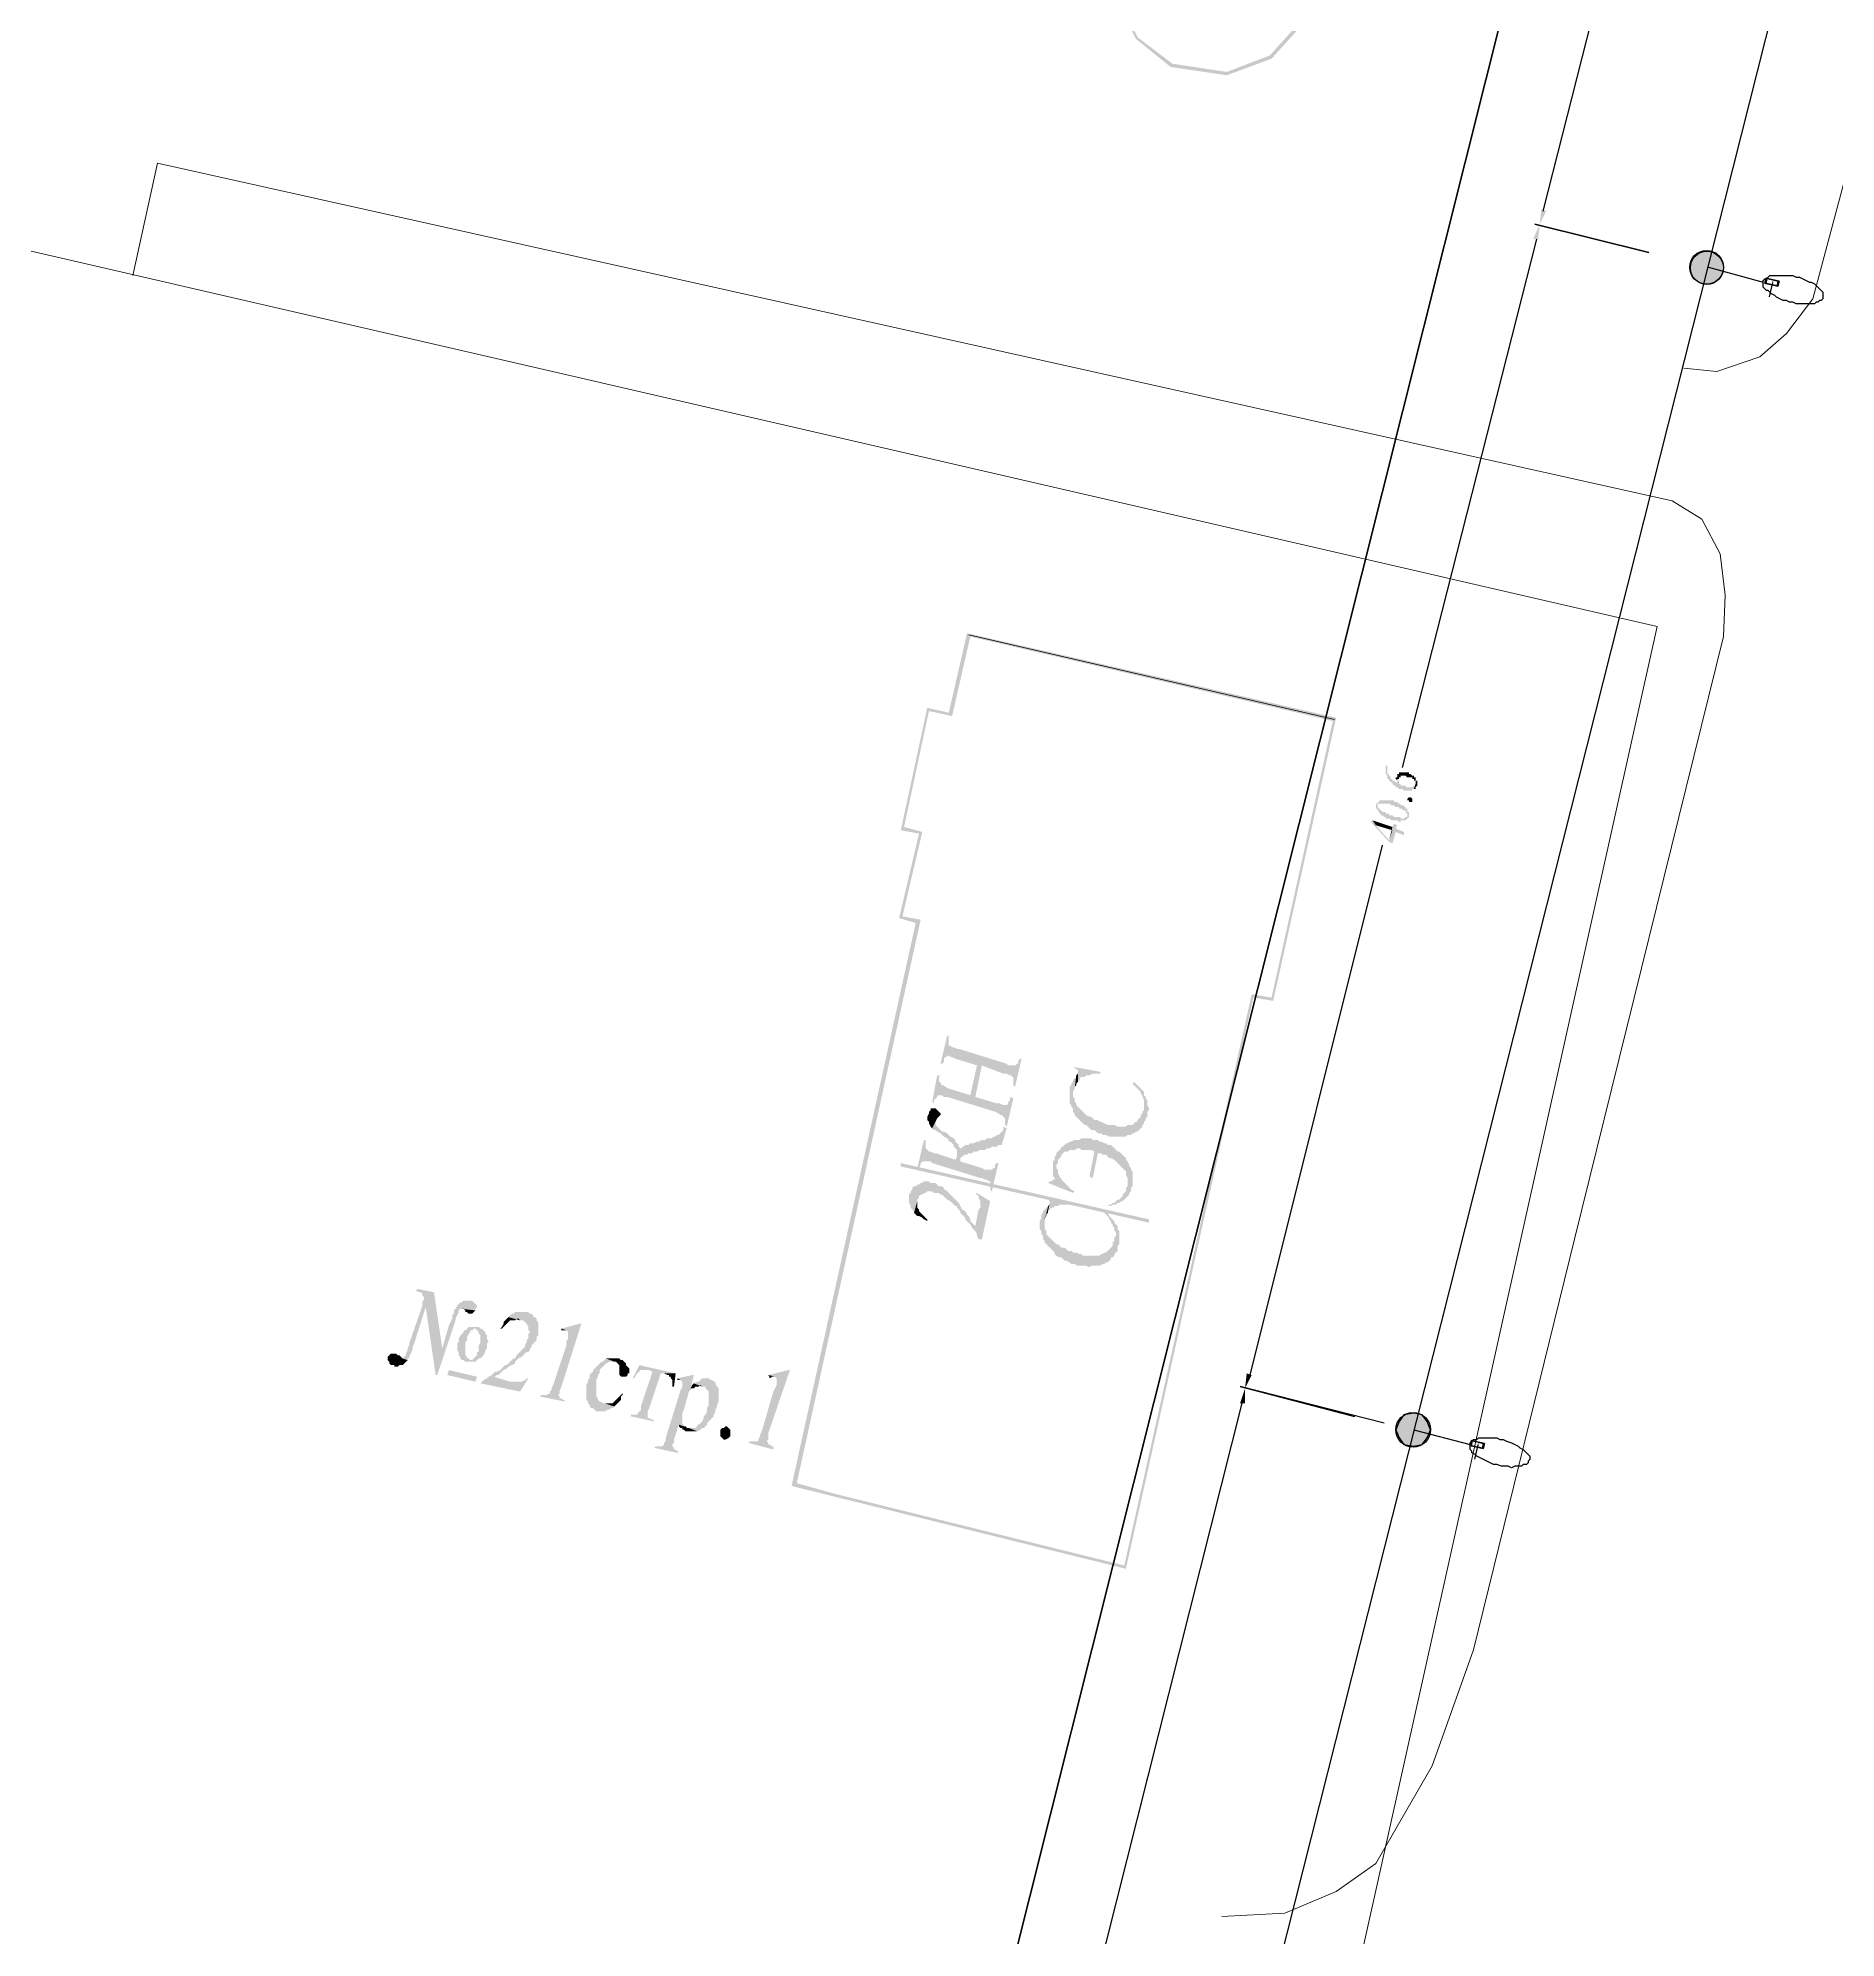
# Model space of a CAD drawing. Extents: x 243 to 885, y -99 to 1005.
# Drawn here: x 364.5 to 425.3, y 365.9 to 430.1 of the extents above; entities that cross this region are included whole.
import ezdxf

# ---------------------------------------------------------------- set-up
doc = ezdxf.new("R2010")
doc.units = 0
doc.header["$MEASUREMENT"] = 0
for name, color, linetype in [('DLXLUM01', 6, 'Continuous'), ('DLXLUMEX', 2, 'Continuous'), ('DLXSCENE', 7, 'Continuous'), ('PDF _Геометрия', 7, 'Continuous'), ('PDF _Сплошная заливка', 7, 'Continuous')]:
    doc.layers.add(name, color=color, linetype=linetype)

# ---------------------------------------------------------------- blocks, each defined once
blk = doc.blocks.new('*U14')
for p, q in [((-0.185, 0.13), (-0.224, -0.035)), ((-0.224, -0.035), (-0.185, 0.13)), ((-0.156, 0.124), (-0.195, -0.042)), ((-0.195, -0.042), (-0.156, 0.124)), ((0.224, 0.035), (-0.185, 0.13)), ((-0.156, 0.124), (-0.185, 0.13)), ((-0.185, 0.13), (0.224, 0.035)), ((-0.185, 0.13), (-0.156, 0.124)), ((0.253, 0.028), (-0.156, 0.124)), ((-0.156, 0.124), (0.253, 0.028)), ((0.185, -0.13), (0.224, 0.035)), ((0.224, 0.035), (0.185, -0.13)), ((0.214, -0.137), (0.253, 0.028)), ((0.253, 0.028), (0.214, -0.137)), ((0.224, 0.035), (0.253, 0.028)), ((0.253, 0.028), (0.224, 0.035)), ((-0.224, -0.035), (0.185, -0.13)), ((0.185, -0.13), (-0.224, -0.035)), ((-0.224, -0.035), (-0.195, -0.042)), ((-0.195, -0.042), (-0.224, -0.035)), ((-0.195, -0.042), (0.214, -0.137)), ((0.214, -0.137), (-0.195, -0.042)), ((0.185, -0.13), (0.214, -0.137)), ((0.214, -0.137), (0.185, -0.13))]:
    blk.add_line(p, q)
at = {"color": 1}
blk.add_line((0.029, -0.007), (-0.084, -0.494), dxfattribs=at)
at = {"layer": 'DLXLUMEX', "color": 7}
blk.add_text('1', height=0.1, dxfattribs=at).set_placement((0, 0))
blk = doc.blocks.new('*U16')
for p, q in [((-0.185, 0.13), (-0.224, -0.035)), ((-0.224, -0.035), (-0.185, 0.13)), ((-0.156, 0.124), (-0.195, -0.042)), ((-0.195, -0.042), (-0.156, 0.124)), ((0.224, 0.035), (-0.185, 0.13)), ((-0.156, 0.124), (-0.185, 0.13)), ((-0.185, 0.13), (0.224, 0.035)), ((-0.185, 0.13), (-0.156, 0.124)), ((0.253, 0.028), (-0.156, 0.124)), ((-0.156, 0.124), (0.253, 0.028)), ((0.185, -0.13), (0.224, 0.035)), ((0.224, 0.035), (0.185, -0.13)), ((0.214, -0.137), (0.253, 0.028)), ((0.253, 0.028), (0.214, -0.137)), ((0.224, 0.035), (0.253, 0.028)), ((0.253, 0.028), (0.224, 0.035)), ((-0.224, -0.035), (0.185, -0.13)), ((0.185, -0.13), (-0.224, -0.035)), ((-0.224, -0.035), (-0.195, -0.042)), ((-0.195, -0.042), (-0.224, -0.035)), ((-0.195, -0.042), (0.214, -0.137)), ((0.214, -0.137), (-0.195, -0.042)), ((0.185, -0.13), (0.214, -0.137)), ((0.214, -0.137), (0.185, -0.13))]:
    blk.add_line(p, q)
at = {"color": 1}
blk.add_line((0.029, -0.007), (-0.084, -0.494), dxfattribs=at)
at = {"layer": 'DLXLUMEX', "color": 7}
blk.add_text('1', height=0.1, dxfattribs=at).set_placement((0, 0))
blk = doc.blocks.new('*U46')
blk.add_line((177.326, 706.222), (0, 0))

msp = doc.modelspace()

# ---------------------------------------------------------------- hatches: boundary and pattern name
at = {"layer": 'PDF _Сплошная заливка', "linetype": 'ByBlock', "transparency": 33554559}
h = msp.add_hatch(color=256, dxfattribs=at)
h.paths.add_polyline_path([(414.766, 477.398), (411.742, 478.181), (415.102, 492.627), (407.935, 494.195), (407.823, 493.635), (397.688, 495.819), (392.481, 472.47), (395.113, 471.798), (393.265, 463.568), (387.61, 464.911), (384.754, 452.871), (386.042, 452.591), (385.594, 450.743), (389.794, 449.792), (386.49, 435.682), (400.824, 432.602), (400.88, 431.482), (401.608, 430.083), (402.784, 429.131), (404.687, 428.851), (406.199, 429.411), (407.263, 430.586), (407.711, 432.21), (407.375, 433.778), (406.535, 434.842), (405.303, 435.57), (410.23, 459.816), (409.671, 459.928), (411.966, 470.735), (413.198, 470.511)])
h.paths.add_polyline_path([(411.63, 478.125), (414.654, 477.342), (413.142, 470.623), (411.91, 470.847), (409.559, 459.872), (410.119, 459.704), (405.191, 435.514), (406.479, 434.786), (407.263, 433.722), (407.599, 432.21), (407.151, 430.642), (406.143, 429.523), (404.687, 428.963), (402.84, 429.243), (401.664, 430.139), (400.992, 431.538), (400.88, 432.658), (386.602, 435.738), (389.906, 449.848), (385.706, 450.799), (386.154, 452.647), (384.866, 452.927), (387.722, 464.8), (393.377, 463.456), (395.225, 471.854), (392.593, 472.526), (397.8, 495.707), (407.935, 493.523), (408.047, 494.083), (414.99, 492.571)], flags=0)
h = msp.add_hatch(color=256, dxfattribs=at)
h.paths.add_polyline_path([(415.494, 424.259), (415.326, 424.315), (415.27, 423.811)])
h.paths.add_polyline_path([(415.046, 423.308), (415.214, 423.308), (415.27, 423.811)])
for points in [[(421.205, 421.852), (421.429, 422.076), (421.485, 422.356), (421.429, 422.636), (421.205, 422.86), (420.925, 422.916), (420.645, 422.86), (420.421, 422.636), (420.365, 422.356), (420.421, 422.076), (420.645, 421.852), (420.925, 421.796)], [(410.063, 405.502), (410.063, 405.222), (410.119, 405.166), (410.119, 405.054), (410.175, 405.054), (410.175, 404.998), (410.23, 404.942), (410.286, 404.942), (410.286, 404.886), (410.342, 404.83), (410.398, 404.83), (410.398, 404.774), (410.454, 404.774), (410.51, 404.718), (410.566, 404.718), (410.622, 404.718), (410.678, 404.662), (410.734, 404.662), (410.79, 404.662), (410.846, 404.662), (410.902, 404.662), (410.958, 404.662), (410.958, 404.718), (411.014, 404.718), (411.07, 404.886), (411.07, 404.83), (411.014, 404.83), (410.958, 404.774), (410.902, 404.774), (410.846, 404.774), (410.79, 404.774), (410.734, 404.774), (410.734, 404.83), (410.678, 404.83), (410.622, 404.83), (410.566, 404.83), (410.566, 404.886), (410.51, 404.886), (410.51, 404.942), (410.51, 404.998), (410.454, 404.998), (410.454, 404.942), (410.398, 404.942), (410.342, 404.998), (410.286, 404.998), (410.286, 405.054), (410.23, 405.054), (410.23, 405.11), (410.175, 405.166), (410.175, 405.222), (410.119, 405.222), (410.119, 405.278), (410.119, 405.334), (410.119, 405.39), (410.119, 405.446), (410.119, 405.502)], [(410.454, 405.166), (410.454, 405.11), (410.398, 405.11), (410.398, 405.054), (410.454, 404.998), (410.454, 404.942), (410.454, 404.998), (410.454, 405.054), (410.51, 405.054), (410.51, 405.278), (410.51, 405.222), (410.454, 405.222)], [(410.51, 405.278), (410.51, 405.054), (410.51, 405.11), (410.566, 405.11), (410.566, 405.166), (410.622, 405.166), (410.678, 405.166), (410.734, 405.166), (410.79, 405.11), (410.846, 405.11), (410.902, 405.11), (410.958, 405.11), (410.958, 405.054), (411.014, 405.054), (411.014, 404.998), (411.07, 404.998), (411.07, 404.942), (411.07, 404.886), (411.014, 404.718), (411.07, 404.718), (411.07, 404.774), (411.126, 404.83), (411.126, 404.886), (411.126, 404.942), (411.126, 404.998), (411.07, 404.998), (411.07, 405.054), (411.07, 405.11), (411.014, 405.11), (411.014, 405.166), (410.958, 405.166), (410.902, 405.222), (410.846, 405.222), (410.846, 405.278), (410.79, 405.278), (410.734, 405.278), (410.678, 405.278), (410.622, 405.278), (410.566, 405.278)], [(409.727, 404.158), (409.727, 404.046), (409.783, 404.046), (409.783, 404.158), (409.783, 404.214), (409.839, 404.214), (409.895, 404.214), (409.951, 404.214), (410.007, 404.214), (410.063, 404.214), (410.119, 404.214), (410.175, 404.214), (410.23, 404.214), (410.23, 404.158), (410.286, 404.158), (410.342, 404.158), (410.398, 404.102), (410.454, 404.102), (410.51, 404.102), (410.51, 404.046), (410.566, 404.046), (410.622, 404.046), (410.622, 403.99), (410.678, 403.99), (410.734, 403.99), (410.734, 403.934), (410.79, 403.878), (410.79, 403.822), (410.79, 403.711), (410.846, 403.767), (410.846, 403.822), (410.846, 403.878), (410.846, 403.934), (410.79, 403.934), (410.79, 403.99), (410.79, 404.046), (410.734, 404.046), (410.734, 404.102), (410.678, 404.102), (410.678, 404.158), (410.622, 404.158), (410.566, 404.158), (410.566, 404.214), (410.51, 404.214), (410.454, 404.27), (410.398, 404.27), (410.342, 404.27), (410.342, 404.326), (410.286, 404.326), (410.23, 404.326), (410.175, 404.326), (410.119, 404.326), (410.063, 404.326), (410.007, 404.326), (409.951, 404.326), (409.895, 404.326), (409.839, 404.326), (409.839, 404.27), (409.783, 404.27), (409.783, 404.214), (409.727, 404.214)], [(409.783, 404.046), (409.783, 403.99), (409.839, 403.934), (409.839, 403.878), (409.895, 403.878), (409.895, 403.822), (409.951, 403.822), (410.007, 403.767), (410.063, 403.767), (410.063, 403.711), (410.119, 403.711), (410.175, 403.711), (410.23, 403.711), (410.23, 403.655), (410.286, 403.655), (410.342, 403.655), (410.398, 403.655), (410.454, 403.655), (410.51, 403.599), (410.566, 403.599), (410.566, 403.655), (410.622, 403.655), (410.678, 403.655), (410.734, 403.655), (410.79, 403.711), (410.79, 403.822), (410.79, 403.767), (410.734, 403.767), (410.678, 403.711), (410.622, 403.711), (410.566, 403.711), (410.566, 403.767), (410.51, 403.767), (410.454, 403.767), (410.398, 403.767), (410.342, 403.767), (410.286, 403.822), (410.23, 403.822), (410.175, 403.822), (410.175, 403.878), (410.119, 403.878), (410.063, 403.878), (410.063, 403.934), (410.007, 403.934), (409.951, 403.934), (409.895, 403.99), (409.839, 404.046), (409.783, 404.102), (409.783, 404.158)], [(410.79, 404.382), (410.846, 404.438), (410.902, 404.438), (410.958, 404.382), (410.958, 404.326), (410.958, 404.27), (410.902, 404.27), (410.846, 404.27), (410.846, 404.326), (410.79, 404.326), (410.79, 404.382)], [(409.615, 403.655), (409.559, 403.599), (410.175, 402.927), (410.286, 402.871), (410.398, 403.263), (410.678, 403.151), (410.678, 403.263), (410.398, 403.375), (410.454, 403.487), (410.342, 403.543), (410.286, 403.431), (410.175, 402.983), (409.727, 403.487)], [(409.615, 403.655), (409.727, 403.487), (410.286, 403.319), (410.175, 402.983), (410.286, 403.431)], [(395.225, 396.376), (395.001, 395.424), (395.057, 395.424), (395.113, 395.48), (395.113, 395.536), (395.113, 395.592), (395.169, 395.648), (395.281, 395.704), (395.337, 395.648), (395.393, 395.648), (395.505, 395.592), (396.233, 395.368), (396.009, 394.36), (396.401, 395.368), (397.128, 395.088), (397.24, 395.088), (397.352, 395.032), (397.408, 395.032), (397.408, 394.976), (397.464, 394.976), (397.464, 394.864), (397.464, 394.808), (397.464, 394.752), (397.464, 394.696), (397.52, 394.64), (397.744, 395.592), (397.688, 395.592), (397.632, 395.536), (397.632, 395.48), (397.632, 395.424), (397.576, 395.424), (397.52, 395.368), (397.464, 395.368), (397.408, 395.368), (397.296, 395.368), (397.24, 395.424), (395.617, 395.928), (395.561, 395.928), (395.449, 395.984), (395.393, 395.984), (395.337, 396.04), (395.281, 396.04), (395.281, 396.152), (395.281, 396.208), (395.281, 396.264), (395.281, 396.376)], [(394.889, 395.032), (394.721, 394.136), (394.777, 394.08), (394.777, 394.192), (394.833, 394.248), (394.889, 394.304), (394.889, 394.36), (394.945, 394.36), (395.001, 394.36), (395.057, 394.36), (395.113, 394.304), (395.225, 394.304), (396.849, 393.8), (396.961, 393.744), (397.016, 393.688), (397.072, 393.688), (397.128, 393.632), (397.184, 393.576), (397.184, 393.52), (397.184, 393.408), (397.184, 393.352), (397.24, 393.296), (397.464, 394.248), (397.352, 394.304), (397.352, 394.192), (397.296, 394.136), (397.296, 394.08), (397.24, 394.024), (397.184, 394.024), (397.128, 394.024), (397.016, 394.08), (396.905, 394.08), (396.177, 394.304), (396.401, 395.368), (396.009, 394.36), (395.281, 394.584), (395.169, 394.64), (395.113, 394.696), (395.057, 394.696), (395.001, 394.752), (395.001, 394.808), (394.945, 394.808), (394.945, 394.864), (394.945, 394.976), (395.001, 395.032)], [(399.536, 395.312), (399.536, 395.256), (399.592, 395.256), (399.648, 395.2), (399.648, 395.144), (399.648, 395.088), (399.648, 394.808), (399.704, 394.864), (399.704, 394.92), (399.76, 394.976), (399.816, 394.976), (399.872, 394.976), (399.928, 395.032), (399.984, 395.032), (400.04, 395.032), (400.152, 395.088), (400.208, 395.088), (400.32, 395.088), (400.376, 395.088), (400.432, 395.144)], [(399.368, 394.584), (399.368, 394.08), (399.424, 394.024), (399.424, 393.968), (399.48, 393.912), (399.48, 393.8), (399.536, 393.744), (399.536, 393.688), (399.592, 393.632), (399.648, 393.576), (399.704, 393.52), (399.76, 393.464), (399.816, 393.408), (399.872, 393.352), (399.928, 393.352), (399.984, 393.296), (400.04, 393.24), (400.096, 393.184), (400.208, 393.184), (400.264, 393.128), (400.32, 393.072), (400.432, 393.072), (400.488, 393.016), (400.544, 393.016), (400.6, 393.016), (400.712, 392.96), (400.768, 392.96), (400.824, 392.96), (400.936, 392.96), (400.992, 392.96), (401.048, 392.96), (401.16, 392.96), (401.216, 392.96), (401.272, 392.96), (401.328, 393.016), (401.384, 393.016), (401.44, 393.016), (401.496, 393.072), (401.552, 393.072), (401.608, 393.128), (401.664, 393.128), (401.72, 393.184), (401.888, 393.856), (401.832, 393.8), (401.832, 393.744), (401.776, 393.688), (401.776, 393.632), (401.72, 393.576), (401.664, 393.52), (401.664, 393.464), (401.608, 393.464), (401.552, 393.408), (401.496, 393.352), (401.384, 393.352), (401.328, 393.352), (401.272, 393.296), (401.16, 393.296), (401.104, 393.296), (401.048, 393.296), (400.992, 393.296), (400.88, 393.352), (400.824, 393.352), (400.712, 393.352), (400.656, 393.352), (400.544, 393.408), (400.432, 393.464), (400.376, 393.464), (400.32, 393.52), (400.208, 393.52), (400.152, 393.576), (400.096, 393.632), (400.04, 393.632), (399.928, 393.688), (399.872, 393.744), (399.816, 393.8), (399.76, 393.856), (399.704, 393.912), (399.648, 393.968), (399.592, 394.024), (399.592, 394.08), (399.536, 394.136), (399.536, 394.248), (399.48, 394.304), (399.48, 394.36), (399.48, 394.416), (399.48, 394.472), (399.536, 394.584), (399.592, 395.032), (399.592, 394.976), (399.536, 394.92), (399.48, 394.864), (399.48, 394.808), (399.424, 394.752), (399.424, 394.696), (399.368, 394.64)], [(399.592, 395.032), (399.536, 394.584), (399.536, 394.64), (399.592, 394.696), (399.592, 394.752), (399.648, 394.808), (399.648, 395.088)], [(401.496, 394.752), (401.552, 394.696), (401.608, 394.64), (401.664, 394.584), (401.72, 394.528), (401.776, 394.472), (401.776, 394.416), (401.832, 394.36), (401.832, 394.304), (401.888, 394.192), (401.888, 394.136), (401.888, 394.08), (401.888, 394.024), (401.888, 393.968), (401.888, 393.856), (401.72, 393.184), (401.776, 393.24), (401.832, 393.296), (401.832, 393.352), (401.888, 393.408), (401.888, 393.464), (401.944, 393.52), (401.944, 393.576), (402, 393.632), (402, 393.688), (402, 393.744), (402, 393.8), (402.056, 393.856), (402.056, 393.912), (402, 394.024), (402, 394.08), (402, 394.136), (402, 394.192), (401.944, 394.248), (401.944, 394.304), (401.888, 394.36), (401.888, 394.472), (401.832, 394.528), (401.776, 394.584), (401.72, 394.64), (401.664, 394.696), (401.608, 394.752), (401.552, 394.808)], [(394.609, 393.744), (394.553, 393.632), (394.553, 393.52), (394.609, 393.464), (394.609, 393.408), (394.665, 393.296), (394.721, 393.24), (394.833, 393.464), (394.889, 393.576), (394.945, 393.632), (395.001, 393.688), (395.001, 393.744), (394.945, 393.8), (394.889, 393.856), (394.833, 393.912), (394.777, 393.912), (394.721, 393.912), (394.665, 393.912), (394.665, 393.856), (394.609, 393.8)], [(394.721, 393.24), (394.777, 393.184), (394.833, 393.184), (394.889, 393.128), (395.001, 393.072), (395.057, 393.016), (395.113, 392.96), (395.225, 392.904), (395.281, 392.848), (395.281, 392.792), (395.337, 392.792), (395.393, 392.736), (395.449, 392.68), (395.449, 392.624), (395.505, 392.568), (395.561, 392.512), (395.561, 392.456), (395.561, 392.4), (395.561, 392.344), (395.561, 392.288), (395.505, 392.176), (395.617, 392.624), (395.617, 392.68), (395.561, 392.736), (395.505, 392.792), (395.505, 392.848), (395.449, 392.904), (395.337, 392.96), (395.281, 393.016), (395.225, 393.072), (395.113, 393.128), (395.057, 393.128), (395.001, 393.184), (394.945, 393.24), (394.889, 393.296), (394.833, 393.352), (394.833, 393.464)], [(395.729, 392.624), (395.673, 392.12), (395.673, 392.232), (395.729, 392.288), (395.785, 392.288), (395.785, 392.344), (395.841, 392.344), (395.897, 392.344), (395.953, 392.4), (396.065, 392.4), (396.121, 392.456), (396.233, 392.456), (396.345, 392.512), (396.401, 392.512), (396.513, 392.512), (396.569, 392.568), (396.681, 392.568), (396.737, 392.624), (396.849, 392.624), (396.905, 392.624), (396.961, 392.68), (397.016, 392.68), (397.072, 392.68), (397.24, 393.24), (397.128, 393.296), (397.128, 393.24), (397.128, 393.184), (397.072, 393.128), (397.016, 393.072), (396.961, 393.016), (396.905, 393.016), (396.849, 392.96), (396.793, 392.96), (396.737, 392.904), (396.625, 392.904), (396.569, 392.904), (396.513, 392.848), (396.401, 392.848), (396.289, 392.792), (396.233, 392.792), (396.121, 392.736), (396.009, 392.736), (395.953, 392.68), (395.841, 392.68), (395.785, 392.624)], [(394.441, 392.848), (394.217, 391.896), (394.273, 391.896), (394.329, 392.008), (394.329, 392.064), (394.385, 392.12), (394.441, 392.12), (394.497, 392.12), (394.553, 392.12), (394.665, 392.12), (394.721, 392.064), (396.345, 391.56), (396.401, 391.56), (396.513, 391.504), (396.569, 391.504), (396.625, 391.448), (396.681, 391.448), (396.681, 391.392), (396.681, 391.28), (396.681, 391.224), (396.681, 391.168), (396.737, 391.112), (396.961, 392.064), (396.905, 392.064), (396.849, 392.008), (396.849, 391.896), (396.793, 391.896), (396.737, 391.84), (396.681, 391.84), (396.625, 391.84), (396.513, 391.84), (396.401, 391.896), (395.673, 392.12), (395.729, 392.624), (395.729, 392.568), (395.673, 392.568), (395.673, 392.512), (395.673, 392.568), (395.617, 392.624), (395.505, 392.176), (394.833, 392.4), (394.777, 392.4), (394.665, 392.456), (394.609, 392.456), (394.553, 392.512), (394.497, 392.568), (394.497, 392.624), (394.497, 392.68), (394.497, 392.736), (394.497, 392.848)], [(399.088, 392.568), (398.976, 392.064), (398.976, 392.176), (399.032, 392.232), (399.088, 392.288), (399.088, 392.344), (399.144, 392.4), (399.2, 392.456), (399.312, 392.456), (399.368, 392.512), (399.424, 392.512), (399.48, 392.512), (399.536, 392.512), (399.648, 392.568), (399.704, 392.568), (399.76, 392.512), (399.872, 392.512), (399.928, 392.512), (400.04, 392.512), (400.096, 392.512), (400.208, 392.456), (400.04, 391.616), (400.152, 391.56), (400.32, 392.4), (400.432, 392.4), (400.488, 392.344), (400.6, 392.344), (400.656, 392.288), (400.712, 392.232), (400.768, 392.232), (400.88, 392.176), (400.936, 392.12), (400.992, 392.064), (401.048, 392.008), (401.104, 391.952), (401.16, 391.896), (401.216, 391.84), (401.272, 391.784), (401.272, 391.728), (401.272, 391.672), (401.328, 391.56), (401.328, 391.504), (401.328, 391.448), (401.328, 391.392), (401.328, 391.28), (401.44, 391.84), (401.44, 391.896), (401.384, 391.952), (401.384, 392.008), (401.328, 392.12), (401.272, 392.176), (401.272, 392.232), (401.216, 392.288), (401.16, 392.344), (401.104, 392.4), (401.048, 392.456), (400.992, 392.456), (400.936, 392.512), (400.88, 392.568), (400.824, 392.624), (400.768, 392.68), (400.656, 392.68), (400.6, 392.736), (400.544, 392.736), (400.432, 392.792), (400.376, 392.792), (400.32, 392.848), (400.264, 392.848), (400.152, 392.848), (400.096, 392.904), (399.984, 392.904), (399.928, 392.904), (399.872, 392.904), (399.76, 392.904), (399.704, 392.848), (399.648, 392.848), (399.592, 392.848), (399.536, 392.848), (399.424, 392.792), (399.368, 392.792), (399.312, 392.736), (399.256, 392.736), (399.2, 392.68), (399.144, 392.624), (399.088, 392.624)], [(402.056, 390.161), (393.657, 392.064), (393.657, 391.952), (402.056, 390.049)], [(398.696, 391.448), (398.64, 391.392), (399.48, 391.056), (399.536, 391.112), (399.424, 391.168), (399.368, 391.224), (399.312, 391.28), (399.256, 391.336), (399.2, 391.392), (399.144, 391.448), (399.088, 391.504), (399.088, 391.56), (399.032, 391.56), (399.032, 391.616), (398.976, 391.728), (398.976, 391.784), (398.976, 391.84), (398.92, 391.896), (398.92, 392.008), (398.864, 391.504), (398.808, 391.504), (398.752, 391.448)], [(398.808, 392.12), (398.808, 391.616), (398.864, 391.56), (398.864, 391.504), (398.92, 392.008), (398.976, 392.064), (399.088, 392.568), (399.032, 392.512), (398.976, 392.456), (398.92, 392.4), (398.92, 392.344), (398.864, 392.288), (398.864, 392.232), (398.864, 392.176)], [(393.937, 391), (393.937, 390.72), (393.993, 390.608), (393.993, 390.553), (394.049, 390.497), (394.105, 390.441), (394.105, 390.385), (394.217, 390.776), (394.217, 390.832), (394.273, 390.888), (394.273, 390.944), (394.329, 391), (394.385, 391), (394.441, 391.056), (394.497, 391.056), (394.553, 391.112), (394.609, 391.112), (394.721, 391.112), (394.777, 391.056), (394.889, 391.056), (394.945, 391.056), (395.001, 391), (395.057, 391), (395.113, 390.944), (395.169, 390.888), (395.225, 390.832), (395.337, 390.776), (395.393, 390.72), (395.449, 390.664), (395.505, 390.608), (395.561, 390.608), (395.561, 390.553), (395.617, 390.497), (395.673, 390.441), (395.673, 390.385), (395.729, 390.329), (395.785, 390.273), (395.841, 390.217), (395.841, 390.161), (395.897, 390.105), (395.953, 390.049), (396.009, 389.993), (396.065, 389.881), (396.121, 389.825), (396.177, 389.769), (396.177, 389.937), (396.121, 389.993), (396.065, 390.049), (396.009, 390.105), (396.009, 390.161), (395.953, 390.273), (395.897, 390.329), (395.841, 390.441), (395.729, 390.497), (395.673, 390.608), (395.617, 390.72), (395.561, 390.776), (395.505, 390.832), (395.449, 390.888), (395.393, 390.944), (395.337, 391), (395.281, 391.056), (395.225, 391.112), (395.169, 391.168), (395.113, 391.168), (395.113, 391.224), (395.057, 391.28), (394.945, 391.28), (394.889, 391.336), (394.833, 391.392), (394.777, 391.392), (394.665, 391.392), (394.609, 391.448), (394.553, 391.448), (394.441, 391.448), (394.385, 391.392), (394.329, 391.392), (394.273, 391.336), (394.217, 391.336), (394.161, 391.28), (394.105, 391.28), (394.049, 391.224), (394.049, 391.168), (393.993, 391.112), (393.993, 391.056)], [(400.656, 390.664), (400.712, 390.608), (400.768, 390.608), (400.824, 390.664), (400.936, 390.664), (400.992, 390.72), (401.048, 390.72), (401.104, 390.776), (401.16, 390.776), (401.216, 390.832), (401.272, 390.888), (401.328, 390.944), (401.384, 391), (401.384, 391.056), (401.44, 391.112), (401.44, 391.168), (401.44, 391.224), (401.496, 391.28), (401.496, 391.336), (401.496, 391.448), (401.496, 391.504), (401.496, 391.56), (401.496, 391.616), (401.496, 391.728), (401.496, 391.784), (401.44, 391.84), (401.328, 391.28), (401.272, 391.224), (401.272, 391.168), (401.272, 391.112), (401.216, 391.056), (401.16, 391), (401.16, 390.944), (401.104, 390.888), (401.048, 390.832), (400.992, 390.832), (400.936, 390.776), (400.88, 390.72), (400.824, 390.72), (400.768, 390.664)], [(394.105, 390.385), (394.161, 390.329), (394.217, 390.273), (394.273, 390.273), (394.385, 390.217), (394.441, 390.161), (394.553, 390.105), (394.553, 390.161), (394.497, 390.217), (394.441, 390.273), (394.385, 390.329), (394.329, 390.385), (394.273, 390.441), (394.273, 390.497), (394.217, 390.553), (394.217, 390.608), (394.217, 390.664), (394.217, 390.72), (394.217, 390.776)], [(396.233, 391.056), (396.177, 391), (396.233, 391), (396.289, 390.944), (396.289, 390.888), (396.345, 390.776), (396.345, 390.72), (396.345, 390.664), (396.345, 390.553), (396.289, 390.497), (396.177, 389.937), (396.177, 389.769), (396.233, 389.657), (396.233, 389.601), (396.289, 389.489), (396.401, 389.489), (396.681, 390.776)], [(398.584, 390.944), (398.528, 390.888), (398.584, 390.888), (398.64, 390.832), (398.696, 390.776), (398.696, 390.72), (398.64, 390.441), (398.696, 390.497), (398.752, 390.553), (398.808, 390.553), (398.864, 390.608), (398.92, 390.608), (398.976, 390.608), (399.032, 390.664), (399.088, 390.664), (399.144, 390.664), (399.256, 390.664), (399.312, 390.664), (399.424, 390.664), (399.424, 390.72)], [(398.64, 390.608), (398.528, 390.161), (398.528, 390.217), (398.584, 390.273), (398.584, 390.329), (398.64, 390.385), (398.64, 390.441), (398.696, 390.72), (398.696, 390.664)], [(398.416, 390.217), (398.36, 390.105), (398.36, 389.825), (398.416, 389.769), (398.416, 389.713), (398.416, 389.657), (398.472, 389.601), (398.472, 389.545), (398.472, 389.489), (398.528, 389.433), (398.528, 389.377), (398.584, 389.321), (398.64, 389.265), (398.696, 389.209), (398.752, 389.153), (398.808, 389.097), (398.864, 389.041), (398.864, 388.985), (398.92, 388.929), (399.032, 388.873), (399.088, 388.873), (399.144, 388.817), (399.2, 388.761), (399.256, 388.761), (399.368, 388.705), (399.424, 388.649), (399.536, 388.649), (399.648, 388.593), (399.704, 388.593), (399.816, 388.593), (399.872, 388.593), (399.928, 388.593), (400.04, 388.537), (400.096, 388.593), (400.152, 388.593), (400.264, 388.593), (400.32, 388.593), (400.376, 388.593), (400.488, 388.649), (400.544, 388.649), (400.6, 388.705), (400.656, 388.705), (400.712, 388.761), (400.768, 388.817), (400.88, 389.489), (400.88, 389.433), (400.824, 389.377), (400.824, 389.265), (400.768, 389.209), (400.712, 389.153), (400.656, 389.097), (400.6, 389.041), (400.544, 389.041), (400.488, 388.985), (400.432, 388.985), (400.376, 388.929), (400.264, 388.929), (400.208, 388.929), (400.152, 388.929), (400.096, 388.929), (399.984, 388.929), (399.928, 388.929), (399.816, 388.929), (399.76, 388.985), (399.704, 388.985), (399.592, 389.041), (399.48, 389.041), (399.424, 389.097), (399.312, 389.097), (399.256, 389.153), (399.2, 389.209), (399.088, 389.209), (399.032, 389.265), (398.976, 389.321), (398.92, 389.321), (398.864, 389.377), (398.808, 389.433), (398.752, 389.489), (398.696, 389.545), (398.64, 389.601), (398.584, 389.657), (398.584, 389.769), (398.528, 389.825), (398.528, 389.881), (398.528, 389.993), (398.528, 390.049), (398.528, 390.105), (398.528, 390.161), (398.64, 390.608), (398.584, 390.553), (398.528, 390.497), (398.472, 390.441), (398.472, 390.385), (398.416, 390.329), (398.416, 390.273)], [(400.544, 390.385), (400.6, 390.329), (400.656, 390.273), (400.712, 390.161), (400.768, 390.105), (400.768, 390.049), (400.824, 389.993), (400.824, 389.937), (400.88, 389.881), (400.88, 389.825), (400.88, 389.769), (400.936, 389.713), (400.936, 389.601), (400.88, 389.545), (400.88, 389.489), (400.768, 388.817), (400.768, 388.873), (400.824, 388.873), (400.88, 388.929), (400.88, 388.985), (400.936, 389.041), (400.992, 389.097), (400.992, 389.153), (400.992, 389.265), (401.048, 389.321), (401.048, 389.433), (401.048, 389.489), (401.048, 389.545), (401.048, 389.601), (401.048, 389.657), (401.048, 389.769), (400.992, 389.825), (400.992, 389.881), (400.992, 389.937), (400.936, 389.993), (400.88, 390.049), (400.88, 390.105), (400.824, 390.161), (400.768, 390.217), (400.712, 390.273), (400.656, 390.385), (400.6, 390.441)], [(377.867, 387.697), (377.307, 387.809), (377.251, 387.753), (377.363, 387.697), (377.419, 387.697), (377.475, 387.641), (377.475, 387.585), (377.531, 387.529), (377.531, 387.473), (377.475, 387.361), (377.475, 387.249), (377.587, 387.193), (377.923, 384.897), (378.147, 385.793)], [(377.475, 387.249), (377.028, 385.961), (377.028, 385.905), (376.972, 385.793), (376.972, 385.737), (376.916, 385.625), (376.916, 385.569), (376.86, 385.513), (376.804, 385.457), (376.972, 385.401), (376.972, 385.457), (377.028, 385.457), (377.028, 385.513), (377.084, 385.625), (377.084, 385.681), (377.14, 385.737), (377.14, 385.849), (377.195, 385.961), (377.587, 387.193)], [(379.099, 387.417), (378.875, 387.417), (378.819, 387.361), (378.763, 387.361), (378.707, 387.305), (378.651, 387.249), (378.595, 387.137), (378.539, 387.081), (378.539, 387.025), (378.539, 386.969), (378.483, 386.913), (378.483, 386.801), (378.427, 386.689), (378.371, 386.577), (378.147, 385.793), (377.923, 384.897), (377.979, 384.897), (378.595, 386.745), (378.595, 386.801), (378.651, 386.913), (378.707, 387.025), (378.707, 387.081), (378.763, 387.137), (378.819, 387.137), (379.267, 387.081), (379.267, 387.137), (379.323, 387.193), (379.323, 387.249), (379.267, 387.305), (379.211, 387.361), (379.155, 387.417)], [(379.267, 387.081), (378.819, 387.137), (378.875, 387.137), (378.931, 387.081), (378.931, 387.025), (378.987, 387.025), (379.043, 386.969), (379.155, 386.969), (379.211, 387.025)], [(380.947, 387.025), (380.611, 387.025), (380.555, 386.969), (380.499, 386.969), (380.443, 386.913), (380.387, 386.857), (380.779, 386.745), (380.835, 386.745), (380.891, 386.745), (380.947, 386.689), (381.003, 386.633), (381.059, 386.521), (381.059, 386.409), (381.115, 386.353), (381.059, 386.297), (381.059, 386.185), (381.059, 386.129), (381.003, 386.073), (381.003, 386.017), (380.947, 385.905), (380.947, 385.849), (380.891, 385.793), (380.835, 385.737), (380.779, 385.681), (380.723, 385.625), (380.667, 385.569), (380.611, 385.457), (380.555, 385.457), (380.499, 385.401), (380.443, 385.345), (380.387, 385.289), (380.331, 385.233), (380.275, 385.233), (380.219, 385.177), (380.163, 385.121), (380.107, 385.065), (379.995, 385.009), (379.939, 385.009), (379.883, 384.953), (379.827, 384.897), (379.715, 384.841), (379.883, 384.841), (379.939, 384.841), (379.995, 384.897), (380.051, 384.897), (380.107, 384.953), (380.163, 385.009), (380.219, 385.065), (380.331, 385.121), (380.387, 385.177), (380.499, 385.233), (380.611, 385.289), (380.611, 385.345), (380.667, 385.401), (380.723, 385.457), (380.835, 385.513), (380.891, 385.569), (380.947, 385.625), (381.003, 385.681), (381.059, 385.681), (381.115, 385.737), (381.115, 385.793), (381.171, 385.849), (381.171, 385.905), (381.227, 385.961), (381.283, 386.017), (381.339, 386.073), (381.339, 386.185), (381.395, 386.241), (381.395, 386.297), (381.395, 386.409), (381.395, 386.465), (381.395, 386.521), (381.395, 386.577), (381.395, 386.689), (381.339, 386.745), (381.339, 386.801), (381.283, 386.857), (381.227, 386.857), (381.227, 386.913), (381.171, 386.969), (381.115, 386.969), (381.059, 387.025)], [(380.387, 386.857), (380.331, 386.801), (380.275, 386.745), (380.219, 386.689), (380.219, 386.633), (380.163, 386.521), (380.107, 386.465), (380.163, 386.465), (380.219, 386.521), (380.275, 386.577), (380.331, 386.633), (380.387, 386.689), (380.443, 386.745), (380.499, 386.745), (380.611, 386.745), (380.667, 386.801), (380.723, 386.801), (380.779, 386.745)], [(379.043, 386.521), (378.987, 386.465), (378.931, 386.409), (378.875, 386.409), (378.875, 386.353), (378.819, 386.297), (378.763, 386.241), (378.707, 386.129), (378.707, 386.073), (378.707, 386.017), (378.651, 385.961), (378.651, 385.905), (378.651, 385.793), (378.651, 385.737), (378.707, 385.681), (378.707, 385.625), (378.707, 385.569), (378.763, 385.513), (378.763, 385.457), (379.099, 385.401), (379.043, 385.457), (378.987, 385.457), (378.987, 385.513), (378.931, 385.569), (378.931, 385.681), (378.931, 385.793), (378.931, 385.849), (378.931, 385.905), (378.931, 386.017), (378.987, 386.073), (378.987, 386.185), (379.043, 386.297), (379.099, 386.353), (379.099, 386.409), (379.155, 386.409), (379.211, 386.465), (379.267, 386.465)], [(379.323, 386.521), (379.043, 386.521), (379.267, 386.465), (379.323, 386.409), (379.379, 386.353), (379.379, 386.297), (379.435, 386.241), (379.435, 386.129), (379.435, 386.073), (379.435, 385.961), (379.379, 385.905), (379.379, 385.849), (379.379, 385.737), (379.379, 385.681), (379.323, 385.681), (379.323, 385.569), (379.267, 385.513), (379.211, 385.457), (379.155, 385.401), (379.099, 385.401), (378.763, 385.457), (378.819, 385.401), (378.875, 385.401), (378.931, 385.345), (378.987, 385.345), (379.043, 385.345), (379.099, 385.345), (379.155, 385.345), (379.267, 385.345), (379.323, 385.401), (379.379, 385.457), (379.435, 385.457), (379.491, 385.513), (379.547, 385.569), (379.603, 385.681), (379.603, 385.737), (379.659, 385.793), (379.659, 385.905), (379.659, 385.961), (379.715, 386.017), (379.659, 386.129), (379.659, 386.185), (379.659, 386.241), (379.603, 386.297), (379.603, 386.353), (379.547, 386.409), (379.491, 386.465), (379.435, 386.465), (379.379, 386.521)], [(382.851, 386.633), (382.795, 386.633), (382.179, 386.465), (382.347, 386.409), (382.403, 386.353), (382.403, 386.241), (382.403, 386.185), (382.403, 386.129), (382.347, 386.017), (382.347, 385.905), (381.899, 384.561), (381.843, 384.449), (381.843, 384.393), (381.787, 384.337), (381.787, 384.281), (381.675, 384.225), (381.563, 384.225), (381.507, 384.225), (381.451, 384.169), (382.291, 384.001), (382.291, 384.057), (382.235, 384.057), (382.179, 384.113), (382.123, 384.113), (382.123, 384.169), (382.067, 384.225), (382.123, 384.281), (382.123, 384.393), (382.179, 384.505)], [(376.524, 385.625), (376.412, 385.625), (376.356, 385.569), (376.3, 385.513), (376.3, 385.457), (376.3, 385.401), (376.356, 385.345), (376.356, 385.289), (376.412, 385.233), (376.524, 385.233), (376.524, 385.177), (376.636, 385.177), (376.692, 385.233), (376.748, 385.233), (376.804, 385.233), (376.86, 385.289), (376.916, 385.345), (376.972, 385.401), (376.804, 385.457), (376.748, 385.513), (376.692, 385.569), (376.636, 385.569), (376.58, 385.625)], [(379.323, 384.841), (378.371, 385.065), (378.315, 384.897), (379.267, 384.673)], [(383.691, 385.457), (383.635, 385.401), (383.579, 385.345), (383.523, 385.345), (383.467, 385.289), (383.411, 385.233), (383.355, 385.177), (383.299, 385.121), (383.243, 385.065), (383.243, 385.009), (383.187, 384.953), (383.131, 384.897), (383.131, 384.785), (383.075, 384.729), (383.075, 384.673), (383.019, 384.561), (383.019, 384.505), (383.019, 384.449), (383.019, 384.337), (383.019, 384.281), (383.019, 384.225), (383.019, 384.113), (383.019, 384.057), (383.075, 384.001), (383.075, 383.946), (383.131, 383.89), (383.131, 383.834), (383.187, 383.778), (383.243, 383.778), (383.299, 383.722), (383.355, 383.666), (383.411, 383.666), (383.467, 383.666), (383.523, 383.666), (383.579, 383.666), (383.635, 383.666), (383.747, 383.722), (383.802, 383.722), (383.858, 383.778), (383.914, 383.778), (383.97, 383.834), (383.635, 383.946), (383.579, 383.946), (383.523, 384.001), (383.467, 384.001), (383.411, 384.057), (383.411, 384.113), (383.355, 384.169), (383.355, 384.225), (383.355, 384.281), (383.355, 384.337), (383.355, 384.449), (383.355, 384.505), (383.355, 384.561), (383.355, 384.673), (383.355, 384.729), (383.411, 384.841), (383.411, 384.897), (383.467, 384.953), (383.467, 385.065), (383.523, 385.121), (383.579, 385.177), (383.635, 385.233), (383.691, 385.289), (383.802, 385.345), (383.858, 385.345), (383.914, 385.345), (383.97, 385.345)], [(384.082, 385.457), (383.691, 385.457), (383.97, 385.345), (384.026, 385.345), (384.082, 385.289), (384.138, 385.233), (384.138, 385.177), (384.138, 385.065), (384.138, 384.953), (384.138, 384.897), (384.194, 384.841), (384.25, 384.841), (384.306, 384.841), (384.362, 384.841), (384.418, 384.897), (384.418, 384.953), (384.474, 384.953), (384.474, 385.065), (384.474, 385.121), (384.418, 385.177), (384.362, 385.233), (384.362, 385.289), (384.306, 385.345), (384.25, 385.401), (384.194, 385.401), (384.138, 385.457)], [(385.538, 384.953), (385.258, 385.009), (384.866, 383.834), (384.866, 383.722), (384.81, 383.666), (384.754, 383.61), (384.754, 383.554), (384.698, 383.554), (384.642, 383.554), (384.53, 383.554), (384.53, 383.498), (385.314, 383.33), (385.314, 383.386), (385.258, 383.386), (385.146, 383.442), (385.09, 383.442), (385.09, 383.554), (385.09, 383.61), (385.09, 383.666), (385.146, 383.778)], [(386.042, 384.953), (384.81, 385.233), (384.586, 384.785), (384.642, 384.785), (384.698, 384.897), (384.754, 384.953), (384.81, 385.009), (384.866, 385.065), (384.922, 385.065), (384.978, 385.065), (385.034, 385.065), (385.146, 385.065), (385.258, 385.009), (385.538, 384.953), (385.65, 384.953)], [(386.658, 384.897), (386.602, 384.897), (386.098, 384.785), (386.21, 384.729), (386.266, 384.673), (386.266, 384.617), (386.266, 384.561), (386.266, 384.505), (386.21, 384.393), (385.706, 382.77), (385.706, 382.658), (385.65, 382.602), (385.65, 382.546), (385.594, 382.49), (385.538, 382.49), (385.482, 382.49), (385.426, 382.49), (385.37, 382.49), (385.314, 382.434), (386.098, 382.266), (386.154, 382.322), (386.098, 382.322), (386.042, 382.378), (385.986, 382.378), (385.986, 382.434), (385.93, 382.49), (385.93, 382.546), (385.986, 382.602), (385.986, 382.714), (386.154, 383.218), (386.322, 383.162), (386.322, 383.218), (386.266, 383.218), (386.266, 383.33), (386.266, 383.386), (386.266, 383.442), (386.266, 383.498), (386.266, 383.554), (386.266, 383.61), (386.322, 383.722), (386.49, 384.337), (386.602, 384.449), (386.546, 384.449)], [(386.042, 384.953), (385.65, 384.953), (385.762, 384.897), (385.818, 384.897), (385.818, 384.841), (385.874, 384.841), (385.874, 384.785), (385.93, 384.729), (385.93, 384.673), (385.93, 384.617), (385.93, 384.505), (385.986, 384.505)], [(389.906, 385.065), (389.85, 385.065), (389.178, 384.897), (389.402, 384.841), (389.458, 384.785), (389.458, 384.673), (389.458, 384.617), (389.458, 384.561), (389.402, 384.449), (389.346, 384.337), (388.954, 382.994), (388.898, 382.882), (388.898, 382.826), (388.842, 382.714), (388.842, 382.658), (388.73, 382.658), (388.674, 382.658), (388.618, 382.658), (388.562, 382.658), (388.506, 382.602), (389.346, 382.378), (389.346, 382.49), (389.29, 382.49), (389.234, 382.546), (389.178, 382.546), (389.178, 382.602), (389.122, 382.658), (389.178, 382.714), (389.178, 382.826), (389.178, 382.938)], [(389.178, 384.897), (389.234, 384.785), (389.29, 384.841), (389.402, 384.841)], [(381.059, 384.785), (381.003, 384.785), (380.947, 384.729), (380.835, 384.673), (380.779, 384.673), (380.723, 384.673), (380.667, 384.673), (380.611, 384.673), (380.555, 384.673), (380.443, 384.673), (379.883, 384.841), (379.715, 384.841), (379.659, 384.785), (379.547, 384.729), (379.491, 384.673), (379.435, 384.617), (380.779, 384.337)], [(384.25, 384.281), (384.194, 384.225), (384.082, 384.113), (384.026, 384.057), (383.97, 384.001), (383.914, 383.946), (383.802, 383.946), (383.747, 383.946), (383.691, 383.946), (383.635, 383.946), (383.97, 383.834), (384.026, 383.89), (384.082, 383.946), (384.138, 384.001), (384.194, 384.057), (384.194, 384.169), (384.25, 384.225)], [(387.162, 384.785), (386.938, 384.785), (386.882, 384.729), (386.826, 384.673), (386.77, 384.673), (386.658, 384.617), (386.938, 384.505), (386.994, 384.505), (387.05, 384.505), (387.05, 384.449), (387.106, 384.393), (387.162, 384.337), (387.162, 384.281), (387.162, 384.225), (387.162, 384.169), (387.162, 384.113), (387.162, 384.057), (387.162, 383.946), (387.162, 383.89), (387.106, 383.778), (387.106, 383.722), (387.106, 383.666), (387.05, 383.554), (386.994, 383.498), (386.994, 383.442), (386.938, 383.33), (386.882, 383.274), (386.826, 383.218), (386.77, 383.218), (386.77, 383.162), (386.714, 383.106), (386.602, 383.106), (386.546, 383.106), (386.49, 383.106), (386.77, 382.994), (386.882, 383.05), (386.938, 383.106), (386.994, 383.106), (387.05, 383.162), (387.106, 383.218), (387.106, 383.274), (387.162, 383.33), (387.218, 383.386), (387.274, 383.442), (387.33, 383.498), (387.33, 383.554), (387.386, 383.666), (387.386, 383.722), (387.442, 383.834), (387.442, 383.89), (387.498, 384.001), (387.498, 384.057), (387.498, 384.169), (387.498, 384.225), (387.498, 384.281), (387.498, 384.337), (387.498, 384.449), (387.442, 384.505), (387.386, 384.617), (387.386, 384.673), (387.33, 384.673), (387.274, 384.729), (387.218, 384.729)], [(386.658, 384.617), (386.602, 384.561), (386.546, 384.449), (386.658, 384.449), (386.714, 384.505), (386.77, 384.505), (386.826, 384.505), (386.882, 384.561), (386.938, 384.505)], [(411.294, 382.546), (411.462, 382.77), (411.574, 383.05), (411.462, 383.33), (411.294, 383.554), (411.014, 383.61), (410.678, 383.554), (410.51, 383.33), (410.398, 383.05), (410.51, 382.77), (410.678, 382.546), (411.014, 382.49)], [(386.322, 383.162), (386.154, 383.218), (386.154, 383.162), (386.21, 383.106), (386.266, 383.106), (386.266, 383.05), (386.322, 383.05), (386.378, 382.994), (386.434, 382.994), (386.546, 382.994), (386.602, 382.994), (386.658, 382.994), (386.714, 382.994), (386.77, 382.994), (386.49, 383.106), (386.434, 383.106), (386.378, 383.162)], [(387.778, 383.162), (387.834, 383.106), (387.89, 383.05), (387.89, 382.994), (387.89, 382.882), (387.89, 382.826), (387.834, 382.77), (387.722, 382.714), (387.666, 382.714), (387.61, 382.77), (387.554, 382.826), (387.554, 382.882), (387.554, 382.938), (387.554, 382.994), (387.554, 383.05), (387.61, 383.106), (387.666, 383.106), (387.722, 383.162), (387.778, 383.162)], [(392.089, 380.698), (390.074, 381.258), (390.018, 381.146), (392.089, 380.642)]]:
    msp.add_hatch(color=256, dxfattribs=at).paths.add_polyline_path(points)
h = msp.add_hatch(color=256, dxfattribs=at)
h.paths.add_polyline_path([(394.553, 407.462), (393.657, 403.319), (394.273, 403.207), (393.601, 400.351), (394.161, 400.183), (389.962, 381.146), (401.272, 378.346), (405.583, 397.663), (406.255, 397.551), (408.383, 407.126), (395.897, 409.982), (395.281, 407.294)])
h.paths.add_polyline_path([(393.769, 403.431), (394.609, 407.35), (395.393, 407.182), (396.009, 409.87), (408.271, 407.014), (406.199, 397.663), (405.527, 397.775), (401.216, 378.458), (390.13, 381.202), (394.329, 400.295), (393.713, 400.407), (394.385, 403.263)], flags=0)

# ---------------------------------------------------------------- linework, layer by layer
at = {"layer": 'PDF _Геометрия', "color": 3, "linetype": 'ByBlock', "lineweight": 25}
msp.add_lwpolyline([(545.057, 1000.691), (599.929, 988.931), (493.714, 678.461), (504.407, 641.447), (324.731, -66.338), (291.584, -56.652), (468.909, 649.565), (472.101, 649.565), (480.667, 670.736), (470.477, 695.258)], close=True, dxfattribs=at)
at = {"layer": 'PDF _Геометрия', "color": 1, "linetype": 'ByBlock', "lineweight": 25}
msp.add_lwpolyline([(476.692, 642.965), (398.752, 334.505)], dxfattribs=at)
at = {"layer": 'PDF _Геометрия', "linetype": 'ByBlock', "lineweight": 18}
for points in [[(464.374, 604.722), (466.614, 603.714), (467.398, 602.091), (467.398, 600.355), (464.486, 586.245), (457.767, 558.417), (449.761, 522.863), (445.057, 502.93), (440.41, 498.058), (434.307, 472.134), (433.691, 469.783), (435.819, 463.568), (424.508, 421.292), (423.612, 420.116), (422.717, 419.332), (421.261, 418.828), (420.141, 418.94)], [(333.354, 430.027), (419.245, 410.206), (403.791, 340.832), (318.18, 361.437), (333.354, 430.027), (325.907, 396.264), (263.869, 409.814)], [(367.677, 422.076), (368.517, 425.883), (419.749, 414.461), (420.757, 413.845), (421.373, 412.669), (421.541, 411.269), (421.485, 409.87), (416.446, 389.489), (413.03, 375.603), (411.63, 371.683), (409.727, 368.38), (408.383, 367.428), (406.647, 366.7), (404.519, 366.588)], [(395.953, 409.926), (408.327, 407.07)]]:
    msp.add_lwpolyline(points, dxfattribs=at)
at = {"layer": 'PDF _Геометрия', "linetype": 'ByBlock', "lineweight": 25}
for points in [[(415.382, 424.259), (420.309, 443.632)], [(415.158, 423.308), (410.622, 405.446)], [(420.981, 422.356), (422.829, 421.852)], [(405.471, 384.897), (409.951, 402.815)], [(410.007, 383.274), (405.135, 384.505), (408.999, 383.498)], [(405.191, 383.946), (399.536, 361.493)], [(411.014, 383.05), (412.918, 382.546)]]:
    msp.add_lwpolyline(points, dxfattribs=at)
for points in [[(415.102, 423.811), (418.965, 422.86)], [(424.844, 421.348), (424.844, 421.292), (424.788, 421.236), (424.732, 421.236), (424.676, 421.18), (424.62, 421.18), (424.564, 421.124), (424.452, 421.124), (424.396, 421.124), (424.284, 421.124), (424.172, 421.124), (424.06, 421.124), (423.948, 421.124), (423.836, 421.18), (423.724, 421.18), (423.612, 421.236), (423.5, 421.236), (423.389, 421.292), (423.277, 421.348), (423.221, 421.404), (423.109, 421.46), (423.053, 421.516), (422.997, 421.572), (422.941, 421.572), (422.885, 421.628), (422.829, 421.684), (422.829, 421.74), (422.829, 421.796), (422.829, 421.852), (422.829, 421.908), (422.885, 421.964), (422.941, 421.964), (422.997, 422.02), (423.053, 422.076), (423.109, 422.076), (423.221, 422.076), (423.277, 422.076), (423.389, 422.076), (423.5, 422.076), (423.612, 422.076), (423.724, 422.076), (423.836, 422.076), (423.948, 422.02), (424.06, 422.02), (424.172, 421.964), (424.284, 421.908), (424.396, 421.852), (424.452, 421.852), (424.564, 421.796), (424.62, 421.74), (424.676, 421.684), (424.732, 421.628), (424.788, 421.572), (424.844, 421.516), (424.844, 421.46), (424.844, 421.404)], [(411.574, 383.05), (411.462, 383.33), (411.294, 383.554), (411.014, 383.61), (410.678, 383.554), (410.51, 383.33), (410.398, 383.05), (410.51, 382.77), (410.678, 382.546), (411.014, 382.49), (411.294, 382.546), (411.462, 382.77)], [(411.574, 383.05), (411.462, 383.33), (411.294, 383.554), (411.014, 383.61), (410.678, 383.554), (410.51, 383.33), (410.398, 383.05), (410.51, 382.77), (410.678, 382.546), (411.014, 382.49), (411.294, 382.546), (411.462, 382.77)], [(414.934, 382.042), (414.878, 381.986), (414.878, 381.93), (414.822, 381.874), (414.71, 381.874), (414.654, 381.818), (414.542, 381.818), (414.43, 381.818), (414.318, 381.762), (414.206, 381.818), (414.094, 381.818), (413.982, 381.818), (413.814, 381.874), (413.702, 381.874), (413.59, 381.93), (413.478, 381.986), (413.366, 382.042), (413.254, 382.098), (413.142, 382.154), (413.086, 382.21), (412.974, 382.266), (412.974, 382.322), (412.918, 382.378), (412.918, 382.434), (412.918, 382.49), (412.918, 382.546), (412.918, 382.602), (412.974, 382.658), (413.03, 382.714), (413.142, 382.714), (413.198, 382.77), (413.31, 382.77), (413.422, 382.77), (413.534, 382.77), (413.646, 382.77), (413.814, 382.77), (413.926, 382.714), (414.038, 382.714), (414.15, 382.658), (414.318, 382.602), (414.43, 382.546), (414.542, 382.49), (414.598, 382.434), (414.71, 382.378), (414.766, 382.322), (414.822, 382.266), (414.878, 382.21), (414.934, 382.154), (414.934, 382.098)]]:
    msp.add_lwpolyline(points, close=True, dxfattribs=at)
for centre, radius in [((420.914, 422.356), 0.571), ((420.914, 422.356), 0.571), ((420.925, 422.337), 0.56), ((410.986, 383.047), 0.588)]:
    msp.add_circle(centre, radius, dxfattribs=at)
at = {"layer": 'PDF _Сплошная заливка', "linetype": 'ByBlock', "lineweight": 18, "transparency": 33554559}
for points in [[(382.179, 386.465), (382.179, 386.409), (382.347, 386.409)], [(386.098, 384.785), (386.098, 384.729), (386.21, 384.729)]]:
    msp.add_solid(points, dxfattribs=at)
at = {"layer": 'PDF _Сплошная заливка', "linetype": 'ByBlock', "lineweight": 25, "transparency": 33554559}
for points in [[(405.359, 384.953), (405.527, 384.897), (405.303, 384.449)], [(405.135, 383.946), (405.303, 383.946), (405.303, 384.449)]]:
    msp.add_solid(points, dxfattribs=at)

# ---------------------------------------------------------------- block references
at = {"layer": 'DLXLUM01'}
for name, p in [('*U16', (423.113, 421.855)), ('*U14', (413.146, 382.549))]:
    msp.add_blockref(name, p, dxfattribs=at)
at = {"layer": 'DLXSCENE'}
msp.add_blockref('*U46', (291.582, -56.659), dxfattribs=at)

doc.saveas('drawing.dxf')
